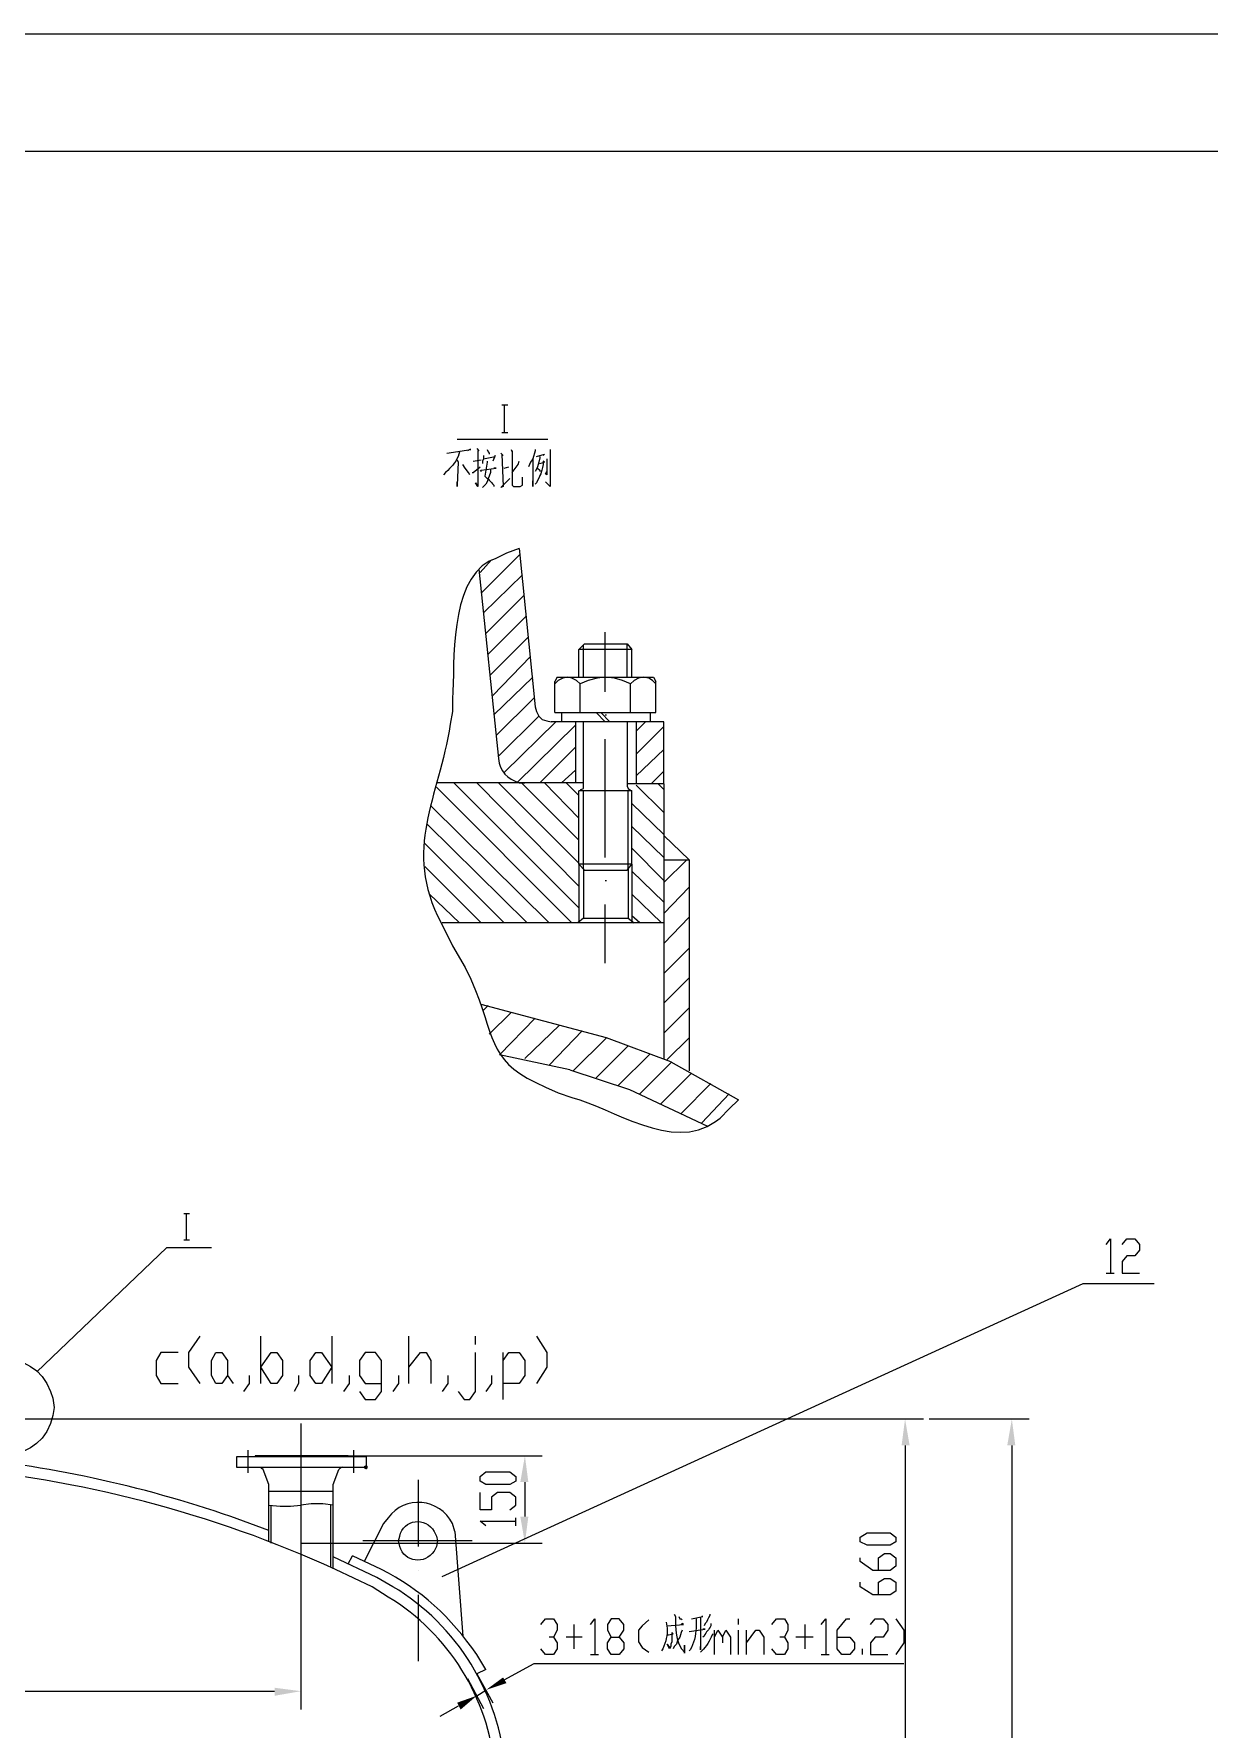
# Model space of a CAD drawing. Header units: millimetres. Extents: x 1435 to 2259, y 1083 to 2249.
# Drawn here: x 1711.6 to 1895.7, y 1983.4 to 2249.1 of the extents above; entities that cross this region are included whole.
import ezdxf

# ---------------------------------------------------------------- set-up
doc = ezdxf.new("R2010")
doc.units = ezdxf.units.MM
doc.layers.add('1', color=7, linetype='Continuous')

msp = doc.modelspace()

# ---------------------------------------------------------------- hatches: boundary and pattern name
h = msp.add_hatch(color=0)
h.dxf.hatch_style = 2
h.paths.add_polyline_path([(1847.55, 2027.84), (1848.81, 2027.84), (1848.09, 2031.98)])
h = msp.add_hatch(color=0)
h.dxf.hatch_style = 2
h.paths.add_polyline_path([(1864.11, 2027.84), (1865.37, 2027.84), (1864.83, 2031.98)])
h = msp.add_hatch(color=0)
h.dxf.hatch_style = 2
h.paths.add_polyline_path([(1763.67, 2024.06), (1763.31, 2024.24), (1763.31, 2024.6), (1763.67, 2024.78), (1763.85, 2024.6), (1763.85, 2024.24)])
h = msp.add_hatch(color=0)
h.dxf.hatch_style = 2
h.paths.add_polyline_path([(1787.79, 2022.08), (1789.05, 2022.08), (1788.51, 2026.22)])
h = msp.add_hatch(color=0)
h.dxf.hatch_style = 2
h.paths.add_polyline_path([(1787.79, 2016.68), (1789.05, 2016.68), (1788.51, 2012.54)])
h = msp.add_hatch(color=0)
h.dxf.hatch_style = 2
h.paths.add_polyline_path([(1785.09, 1991.48), (1785.63, 1990.58), (1782.39, 1989.5)])
h = msp.add_hatch(color=0)
h.dxf.hatch_style = 2
h.paths.add_polyline_path([(1749.27, 1989.86), (1749.27, 1988.6), (1753.41, 1989.32)])
h = msp.add_hatch(color=0)
h.dxf.hatch_style = 2
h.paths.add_polyline_path([(1777.89, 1987.52), (1778.43, 1986.44), (1780.95, 1988.6)])

# ---------------------------------------------------------------- linework, layer by layer
at = {"layer": '1', "color": 0, "lineweight": 9}
for points in [[(2259.21, 1082.84), (1435.35, 1082.84), (1435.35, 2249.06), (2259.21, 2249.06), (2259.21, 1082.84)], [(1784.91, 2190.92), (1785.81, 2190.92)], [(1785.27, 2190.92), (1785.27, 2186.6)], [(1784.91, 2186.6), (1785.81, 2186.6)], [(1776.27, 2183.36), (1780.05, 2183.9), (1779.87, 2183.9), (1779.51, 2183.72)], [(1777.89, 2185.52), (1792.11, 2185.52)], [(1780.95, 2184.08), (1781.31, 2183.72), (1781.13, 2183.72), (1781.13, 2178.5), (1781.13, 2178.14), (1781.13, 2178.14), (1780.77, 2178.68), (1781.13, 2178.14)], [(1782.57, 2183.9), (1782.75, 2183.54), (1782.93, 2183.36), (1782.93, 2183.18)], [(1786.35, 2183.9), (1786.53, 2183.54), (1786.53, 2183.72), (1786.53, 2178.5), (1786.53, 2178.32), (1786.71, 2178.14), (1787.07, 2178.14), (1787.79, 2178.14), (1788.15, 2178.32), (1788.15, 2178.32), (1788.15, 2179.58)], [(1790.13, 2183.9), (1790.13, 2183.72), (1789.77, 2182.46), (1789.41, 2181.92), (1789.05, 2181.2)], [(1792.47, 2183.9), (1792.47, 2183.72), (1792.47, 2183.54), (1792.47, 2178.14), (1792.47, 2178.14), (1791.75, 2178.86), (1792.47, 2178.14), (1792.47, 2178.32)], [(1777.89, 2182.28), (1778.07, 2181.92), (1777.89, 2178.32), (1777.89, 2178.14), (1777.89, 2178.5), (1777.89, 2178.86)], [(1779.87, 2179.94), (1779.69, 2180.3), (1779.15, 2181.02), (1778.79, 2181.56)], [(1780.41, 2182.1), (1781.67, 2182.28)], [(1782.03, 2183), (1782.03, 2182.46), (1781.85, 2182.1), (1781.85, 2181.92), (1781.85, 2181.74)], [(1782.03, 2182.46), (1783.83, 2182.82), (1783.83, 2183), (1783.47, 2182.1)], [(1784.73, 2183.36), (1785.09, 2183), (1784.91, 2183.18), (1785.09, 2178.14), (1784.73, 2177.96), (1786.17, 2179.4)], [(1786.53, 2180.3), (1787.43, 2181.56), (1787.61, 2182.1)], [(1789.77, 2182.46), (1789.77, 2178.14), (1789.77, 2178.5), (1789.77, 2178.5), (1789.77, 2179.04)], [(1790.85, 2182.82), (1790.85, 2182.64), (1790.67, 2181.92), (1790.49, 2181.2), (1790.31, 2180.84), (1790.13, 2180.48)], [(1790.31, 2182.82), (1790.31, 2182.82), (1791.57, 2183.18), (1791.57, 2183.18), (1791.39, 2183)], [(1791.93, 2182.46), (1791.93, 2182.46), (1791.93, 2182.28), (1791.93, 2179.94), (1791.75, 2180.12), (1791.93, 2180.48)], [(1780.23, 2180.3), (1780.41, 2180.3), (1781.49, 2181.2)], [(1781.49, 2180.66), (1781.67, 2180.48), (1781.67, 2180.66), (1784.01, 2181.02), (1783.83, 2181.02), (1783.65, 2181.02)], [(1783.11, 2180.84), (1783.11, 2180.3), (1782.93, 2179.76), (1782.75, 2179.4), (1782.57, 2178.86), (1782.39, 2178.5), (1781.85, 2177.96)], [(1785.27, 2181.02), (1785.99, 2181.2)], [(1790.49, 2181.02), (1790.85, 2180.66), (1790.85, 2180.48)], [(1783.29, 2166.62), (1781.49, 2164.64)], [(1787.79, 2167.52), (1781.67, 2161.4)], [(1788.15, 2164.28), (1782.03, 2158.34)], [(1788.33, 2161.04), (1782.39, 2155.1)], [(1788.69, 2157.8), (1782.75, 2151.86)], [(1801.11, 2145.92), (1801.11, 2155.28)], [(1789.05, 2154.56), (1783.11, 2148.62)], [(1797.69, 2148.26), (1797.69, 2153.3)], [(1804.53, 2148.26), (1804.53, 2153.3)], [(1789.41, 2151.5), (1783.47, 2145.38)], [(1789.77, 2148.26), (1783.65, 2142.32)], [(1789.95, 2145.02), (1784.01, 2139.08)], [(1790.67, 2142.14), (1784.37, 2135.84)], [(1801.11, 2142.32), (1801.29, 2142.32)], [(1793.37, 2141.24), (1785.27, 2133.32)], [(1787.25, 2131.7), (1796.43, 2140.7)], [(1805.97, 2139.8), (1807.41, 2141.24)], [(1805.97, 2136.2), (1810.29, 2140.52)], [(1790.85, 2131.7), (1796.43, 2137.28)], [(1801.11, 2120), (1801.11, 2138.54)], [(1805.97, 2132.78), (1810.29, 2136.92)], [(1794.27, 2131.7), (1796.43, 2133.68)], [(1808.31, 2131.52), (1810.29, 2133.5)], [(1795.89, 2109.74), (1774.65, 2130.98)], [(1777.35, 2131.7), (1796.97, 2112.08)], [(1780.95, 2131.7), (1796.97, 2115.5)], [(1784.37, 2131.7), (1796.97, 2119.1)], [(1787.97, 2131.7), (1796.97, 2122.7)], [(1791.57, 2131.7), (1796.97, 2126.12)], [(1794.99, 2131.7), (1796.97, 2129.72)], [(1810.29, 2127.02), (1805.97, 2131.34)], [(1810.29, 2130.62), (1809.39, 2131.52)], [(1792.29, 2109.74), (1773.75, 2128.1)], [(1797.69, 2118.2), (1797.69, 2130.44)], [(1804.71, 2118.2), (1804.71, 2130.44)], [(1810.29, 2123.6), (1805.25, 2128.46)], [(1788.87, 2109.74), (1773.21, 2125.22)], [(1810.29, 2120), (1805.25, 2124.86)], [(1785.27, 2109.74), (1772.85, 2122.16)], [(1810.29, 2116.4), (1805.25, 2121.44)], [(1781.67, 2109.74), (1772.85, 2118.56)], [(1796.97, 2118.92), (1796.97, 2109.92)], [(1805.25, 2118.92), (1805.25, 2109.92)], [(1810.29, 2112.98), (1805.25, 2117.84)], [(1810.29, 2116.04), (1813.89, 2119.64)], [(1801.11, 2116.4), (1801.29, 2116.4)], [(1810.29, 2111.18), (1814.25, 2115.32)], [(1778.25, 2109.74), (1773.57, 2114.24)], [(1801.11, 2103.44), (1801.11, 2112.62)], [(1809.93, 2109.74), (1805.25, 2114.24)], [(1806.51, 2109.74), (1805.25, 2110.82)], [(1810.29, 2106.5), (1814.25, 2110.64)], [(1810.29, 2101.82), (1814.25, 2105.78)], [(1810.29, 2097.14), (1814.25, 2101.1)], [(1782.75, 2096.78), (1782.03, 2096.06)], [(1810.29, 2092.46), (1814.25, 2096.42)], [(1786.35, 2095.7), (1782.93, 2092.28)], [(1784.55, 2089.04), (1790.13, 2094.8)], [(1788.51, 2088.5), (1793.91, 2093.72)], [(1797.51, 2092.82), (1792.29, 2087.42)], [(1801.29, 2091.74), (1796.07, 2086.52)], [(1810.83, 2088.32), (1814.25, 2091.74)], [(1799.67, 2085.44), (1804.71, 2090.48)], [(1803.09, 2084.18), (1808.13, 2089.22)], [(1806.51, 2082.92), (1811.55, 2087.96)], [(1809.75, 2081.3), (1814.61, 2086.16)], [(1812.99, 2079.86), (1817.67, 2084.54)], [(1816.23, 2078.42), (1820.55, 2082.92)], [(1735.05, 2064.2), (1735.95, 2064.2)], [(1735.41, 2064.2), (1735.41, 2060.06)], [(1735.05, 2060.06), (1735.95, 2060.06)], [(1879.59, 2059.34), (1880.31, 2060.24), (1880.31, 2054.84)], [(1882.11, 2059.34), (1882.83, 2060.24), (1884.09, 2060.24), (1884.81, 2059.34), (1884.81, 2058.44), (1884.09, 2057.54), (1882.83, 2057.54), (1882.11, 2056.64), (1882.11, 2054.84), (1884.81, 2054.84)], [(1739.37, 2058.8), (1732.35, 2058.8), (1712.01, 2039.36)], [(1879.59, 2054.84), (1880.85, 2054.84)], [(1775.55, 2007.32), (1875.99, 2053.22), (1887.15, 2053.22)], [(1737.57, 2044.94), (1735.77, 2042.42), (1735.77, 2040.08), (1737.57, 2037.56)], [(1747.11, 2037.56), (1747.11, 2044.94)], [(1758.27, 2044.94), (1758.27, 2037.56)], [(1770.33, 2037.56), (1770.33, 2044.94)], [(1780.77, 2043.68), (1780.77, 2044.94)], [(1790.31, 2044.94), (1791.93, 2042.42), (1791.93, 2040.08), (1790.31, 2037.56)], [(1734.15, 2042.42), (1731.45, 2042.42), (1730.73, 2041.16), (1730.73, 2038.82), (1731.45, 2037.56), (1734.15, 2037.56)], [(1740.99, 2037.56), (1740.09, 2037.56), (1739.37, 2038.82), (1739.37, 2041.16), (1740.09, 2042.42), (1740.99, 2042.42), (1741.89, 2041.16), (1741.89, 2038.82), (1740.99, 2037.56)], [(1747.11, 2040.08), (1748.73, 2042.42), (1749.63, 2042.42), (1750.53, 2041.16), (1750.53, 2038.82), (1749.63, 2037.56), (1748.73, 2037.56), (1747.11, 2040.08)], [(1758.27, 2040.08), (1756.65, 2037.56), (1755.75, 2037.56), (1754.85, 2038.82), (1754.85, 2041.16), (1755.75, 2042.42), (1756.65, 2042.42), (1758.27, 2040.08)], [(1762.59, 2036.3), (1763.49, 2035.04), (1765.11, 2035.04), (1766.01, 2036.3), (1766.01, 2041.16), (1765.11, 2042.42), (1763.49, 2042.42), (1762.59, 2041.16), (1762.59, 2038.82), (1763.49, 2037.56), (1766.01, 2037.56)], [(1770.33, 2040.08), (1772.13, 2042.42), (1773.03, 2042.42), (1773.75, 2041.16), (1773.75, 2037.56)], [(1778.07, 2036.3), (1778.97, 2035.04), (1779.87, 2035.04), (1780.77, 2036.3), (1780.77, 2042.42)], [(1785.09, 2035.04), (1785.09, 2042.42)], [(1785.09, 2041.16), (1785.99, 2042.42), (1787.61, 2042.42), (1788.51, 2041.16), (1788.51, 2038.82), (1787.61, 2037.56), (1785.09, 2037.56)], [(1741.89, 2038.82), (1742.79, 2037.56)], [(1745.31, 2038.82), (1745.31, 2037.56), (1744.41, 2036.3)], [(1753.05, 2038.82), (1753.05, 2037.56), (1752.33, 2036.3)], [(1760.97, 2038.82), (1760.97, 2037.56), (1760.07, 2036.3)], [(1768.71, 2038.82), (1768.71, 2037.56), (1767.81, 2036.3)], [(1776.45, 2038.82), (1776.45, 2037.56), (1775.55, 2036.3)], [(1783.29, 2038.82), (1783.29, 2037.56), (1782.39, 2036.3)], [(1710.03, 2031.98), (1850.97, 2031.98)], [(1753.41, 2031.26), (1753.41, 2005.34)], [(1851.87, 2031.98), (1867.53, 2031.98)], [(1848.09, 2027.84), (1848.09, 1974.56)], [(1864.83, 2027.84), (1864.83, 1695.74)], [(1745.13, 2023.52), (1745.13, 2027.12)], [(1760.79, 2026.22), (1791.21, 2026.22)], [(1761.69, 2023.52), (1761.69, 2027.12)], [(1771.77, 2022.44), (1771.77, 2012)], [(1787.07, 2022.26), (1786.17, 2021.72), (1782.39, 2021.72), (1781.49, 2022.26), (1781.49, 2022.98), (1782.39, 2023.7), (1786.17, 2023.7), (1787.07, 2022.98), (1787.07, 2022.26)], [(1788.51, 2022.08), (1788.51, 2016.68)], [(1786.17, 2017.76), (1787.07, 2018.48), (1787.07, 2019.74), (1786.17, 2020.46), (1784.19, 2020.46), (1783.29, 2019.74), (1783.29, 2017.76), (1781.49, 2017.76), (1781.49, 2020.46)], [(1748.37, 2018.48), (1750.17, 2018.3), (1751.79, 2018.3), (1753.41, 2018.48)], [(1758.45, 2018.48), (1756.83, 2018.66), (1755.03, 2018.66), (1753.41, 2018.48)], [(1782.39, 2015.24), (1781.49, 2015.96), (1787.07, 2015.96)], [(1787.07, 2015.24), (1787.07, 2016.5)], [(1846.65, 2012.72), (1845.75, 2012.18), (1842.15, 2012.18), (1841.07, 2012.72), (1841.07, 2013.44), (1842.15, 2014.16), (1845.75, 2014.16), (1846.65, 2013.44), (1846.65, 2012.72)], [(1753.41, 2012.54), (1791.21, 2012.54)], [(1780.23, 2012.9), (1763.13, 2012.9)], [(1843.95, 2008.22), (1843.95, 2010.2), (1844.85, 2010.92), (1845.75, 2010.92), (1846.65, 2010.2), (1846.65, 2008.94), (1845.75, 2008.22), (1843.05, 2008.22), (1841.07, 2009.66), (1841.07, 2010.2)], [(1771.77, 2008.22), (1771.77, 2008.22)], [(1843.95, 2004.44), (1843.95, 2006.42), (1844.85, 2006.96), (1845.75, 2006.96), (1846.65, 2006.42), (1846.65, 2004.98), (1845.75, 2004.44), (1843.05, 2004.44), (1841.07, 2005.7), (1841.07, 2006.42)], [(1753.41, 2005.34), (1753.41, 1986.44)], [(1771.77, 2004.44), (1771.77, 1994)], [(1791.03, 1999.76), (1791.75, 2000.66), (1793.01, 2000.66), (1793.55, 1999.76), (1793.55, 1998.86), (1793.01, 1997.78), (1792.29, 1997.78)], [(1798.77, 1999.76), (1799.49, 2000.66), (1799.49, 1995.08)], [(1802.01, 1995.08), (1801.47, 1995.98), (1801.47, 1996.88), (1802.01, 1997.78), (1803.27, 1997.78), (1803.99, 1998.86), (1803.99, 1999.76), (1803.27, 2000.66), (1802.01, 2000.66), (1801.47, 1999.76), (1801.47, 1998.86), (1802.01, 1997.78)], [(1812.63, 2001.02), (1812.81, 2000.66), (1812.99, 2000.66), (1812.99, 2000.66), (1813.17, 2000.48)], [(1814.61, 2000.66), (1816.41, 2001.02), (1816.41, 2001.02), (1816.23, 2001.02)], [(1816.05, 2000.84), (1816.05, 1995.8), (1816.05, 1995.98), (1816.05, 1996.34)], [(1817.49, 2001.38), (1817.49, 2001.2), (1817.31, 2000.84), (1817.13, 2000.48), (1816.95, 2000.12), (1816.77, 1999.94), (1816.59, 1999.58)], [(1821.99, 1999.76), (1821.99, 2000.66)], [(1827.21, 1999.76), (1827.93, 2000.66), (1829.19, 2000.66), (1829.73, 1999.76), (1829.73, 1998.86), (1829.19, 1997.78), (1828.47, 1997.78)], [(1834.95, 1999.76), (1835.67, 2000.66), (1835.67, 1995.08)], [(1837.47, 1997.78), (1839.45, 1997.78), (1840.17, 1996.88), (1840.17, 1995.98), (1839.45, 1995.08), (1838.19, 1995.08), (1837.47, 1995.98), (1837.47, 1998.86), (1838.91, 2000.66), (1839.45, 2000.66)], [(1842.69, 1999.76), (1843.41, 2000.66), (1844.67, 2000.66), (1845.39, 1999.76), (1845.39, 1998.86), (1844.67, 1997.78), (1843.41, 1997.78), (1842.69, 1996.88), (1842.69, 1995.08), (1845.39, 1995.08)], [(1846.65, 2000.66), (1847.91, 1998.86), (1847.91, 1996.88), (1846.65, 1995.08)], [(1796.25, 1995.98), (1796.25, 1999.76)], [(1807.95, 2000.48), (1806.87, 1999.58), (1806.33, 1998.86), (1806.33, 1997.06), (1806.87, 1996.16), (1807.95, 1995.44)], [(1810.83, 1999.58), (1813.35, 1999.76), (1813.17, 1999.94), (1812.99, 1999.76), (1813.17, 1999.94)], [(1810.83, 1998.14), (1811.01, 1998.14), (1811.73, 1998.32), (1811.55, 1998.5), (1811.55, 1998.32), (1811.55, 1997.06), (1811.37, 1996.7), (1811.37, 1996.34), (1811.19, 1995.98), (1810.83, 1996.7), (1811.19, 1996.16)], [(1813.17, 1998.86), (1812.99, 1998.5), (1812.81, 1997.78), (1812.45, 1997.24), (1812.27, 1996.7), (1811.91, 1996.34), (1811.73, 1995.98)], [(1814.25, 1998.68), (1816.77, 1999.04), (1816.59, 1999.04), (1816.41, 1999.04)], [(1818.21, 1995.08), (1818.21, 1998.86)], [(1818.21, 1997.78), (1818.75, 1998.86), (1819.47, 1997.78), (1819.47, 1996.88)], [(1819.47, 1997.78), (1820.01, 1998.86), (1820.73, 1997.78), (1820.73, 1995.08)], [(1821.99, 1995.08), (1821.99, 1998.86)], [(1823.25, 1995.08), (1823.25, 1998.86)], [(1823.25, 1996.88), (1824.69, 1998.86), (1825.23, 1998.86), (1825.95, 1997.78), (1825.95, 1995.08)], [(1832.43, 1995.98), (1832.43, 1999.76)], [(1793.01, 1997.78), (1793.55, 1996.88), (1793.55, 1995.98), (1793.01, 1995.08), (1791.75, 1995.08), (1791.03, 1995.98)], [(1797.51, 1997.78), (1794.99, 1997.78)], [(1803.27, 1997.78), (1803.99, 1996.88), (1803.99, 1995.98), (1803.27, 1995.08), (1802.01, 1995.08)], [(1829.19, 1997.78), (1829.73, 1996.88), (1829.73, 1995.98), (1829.19, 1995.08), (1827.93, 1995.08), (1827.21, 1995.98)], [(1833.69, 1997.78), (1830.99, 1997.78)], [(1841.43, 1995.08), (1841.43, 1995.98)], [(1785.27, 1991.12), (1789.95, 1993.64), (1847.91, 1993.64)], [(1798.77, 1995.08), (1800.03, 1995.08)], [(1834.95, 1995.08), (1836.21, 1995.08)], [(1779.51, 1991.3), (1782.03, 1986.62)], [(1780.95, 1992.02), (1783.47, 1987.52)], [(1615.17, 1989.32), (1749.27, 1989.32)], [(1780.95, 1988.6), (1782.39, 1989.5)], [(1778.07, 1986.98), (1775.19, 1985.36)]]:
    msp.add_lwpolyline(points, dxfattribs=at)
at = {"layer": '1', "color": 0, "lineweight": 25}
for points in [[(2240.67, 1101.2), (1481.43, 1101.2), (1481.43, 2230.7), (2240.67, 2230.7), (2240.67, 1101.2)], [(1787.61, 2168.42), (1790.13, 2143.58), (1790.31, 2142.86), (1790.67, 2142.14), (1791.21, 2141.6), (1791.93, 2141.42), (1792.65, 2141.24)], [(1796.97, 2152.58), (1797.87, 2153.48), (1804.53, 2153.48), (1805.25, 2152.58), (1796.97, 2152.58)], [(1796.97, 2148.26), (1796.97, 2152.58)], [(1805.25, 2148.26), (1805.25, 2152.58)], [(1793.55, 2148.26), (1793.19, 2147.54)], [(1797.15, 2147.18), (1796.61, 2147.72), (1795.89, 2148.08), (1795.17, 2148.26), (1794.45, 2148.08), (1793.73, 2147.72), (1793.19, 2147.18)], [(1793.19, 2142.68), (1793.19, 2147.54)], [(1793.55, 2148.26), (1808.67, 2148.26)], [(1805.07, 2147.18), (1803.81, 2147.72), (1802.55, 2148.08), (1801.11, 2148.26), (1799.85, 2148.08), (1798.41, 2147.72), (1797.15, 2147.18)], [(1797.15, 2142.68), (1797.15, 2147.18)], [(1809.03, 2147.18), (1808.49, 2147.72), (1807.95, 2148.08), (1807.05, 2148.26), (1806.33, 2148.08), (1805.61, 2147.72), (1805.07, 2147.18)], [(1805.07, 2142.68), (1805.07, 2147.18)], [(1808.67, 2148.26), (1809.03, 2147.54)], [(1809.03, 2142.68), (1809.03, 2147.54)], [(1793.19, 2142.68), (1809.03, 2142.68)], [(1794.27, 2142.68), (1794.27, 2141.24)], [(1801.11, 2141.24), (1799.67, 2142.68)], [(1800.39, 2142.68), (1801.83, 2141.24)], [(1808.13, 2142.68), (1808.13, 2141.24)], [(1810.29, 2141.24), (1792.65, 2141.24)], [(1796.43, 2141.24), (1796.43, 2131.7)], [(1797.69, 2131.16), (1797.69, 2141.24)], [(1804.53, 2141.24), (1804.53, 2131.16), (1804.71, 2130.8), (1804.89, 2130.62), (1805.25, 2130.44)], [(1805.97, 2141.24), (1805.97, 2131.52)], [(1810.29, 2131.52), (1810.29, 2141.24)], [(1797.69, 2131.7), (1774.83, 2131.7)], [(1797.15, 2130.44), (1797.33, 2130.62), (1797.69, 2130.8), (1797.69, 2131.16)], [(1810.29, 2131.52), (1804.53, 2131.52)], [(1810.29, 2131.52), (1810.29, 2088.5)], [(1805.25, 2130.44), (1796.97, 2130.44)], [(1796.97, 2118.92), (1796.97, 2130.44)], [(1805.25, 2118.92), (1805.25, 2130.44)], [(1814.25, 2119.64), (1810.29, 2123.42)], [(1797.69, 2118.2), (1797.69, 2110.46), (1796.79, 2109.74)], [(1796.97, 2118.92), (1797.87, 2118.02), (1804.53, 2118.02), (1805.25, 2118.92), (1796.97, 2118.92)], [(1804.71, 2118.2), (1804.71, 2110.46), (1805.61, 2109.74)], [(1810.29, 2119.64), (1814.25, 2119.64), (1814.25, 2086.52)], [(1810.29, 2109.74), (1775.55, 2109.74)], [(1797.69, 2110.46), (1804.71, 2110.46)], [(1801.29, 2091.74), (1781.67, 2096.96)], [(1811.37, 2087.96), (1801.29, 2091.74)], [(1795.53, 2086.7), (1784.55, 2089.04)], [(1795.53, 2086.7), (1804.89, 2083.64)], [(1811.37, 2087.96), (1821.99, 2082.02)], [(1804.89, 2083.64), (1817.13, 2077.88)], [(1743.33, 2024.42), (1763.67, 2024.42), (1763.67, 2026.04), (1743.33, 2026.04), (1743.33, 2024.42)], [(1760.79, 2026.04), (1760.79, 2026.22), (1746.21, 2026.22), (1746.21, 2026.04)], [(1748.37, 2020.64), (1748.37, 2021.72), (1747.47, 2024.06), (1747.29, 2024.24), (1747.11, 2024.42)], [(1758.45, 2020.64), (1758.45, 2021.72), (1759.35, 2024.06)], [(1759.89, 2024.42), (1759.53, 2024.24), (1759.35, 2024.06)], [(1748.37, 2012.72), (1748.37, 2020.64)], [(1758.45, 2020.64), (1748.37, 2020.64)], [(1758.45, 2008.58), (1758.45, 2020.64)], [(1748.73, 2012.54), (1748.73, 2018.48)], [(1758.09, 2008.76), (1758.09, 2018.48)], [(1766.37, 2015.6), (1763.31, 2009.66)], [(1777.53, 2014.34), (1778.79, 1997.96)], [(1765.29, 2007.14), (1758.45, 2010.38)], [(1760.79, 2009.3), (1761.51, 2010.56)], [(1782.39, 1992.74), (1780.95, 1992.02)]]:
    msp.add_lwpolyline(points, dxfattribs=at)
at = {"layer": '1', "color": 0, "lineweight": 9}
for points, knots in [([(1778.25, 2183.54), (1778.25, 2183.54), (1778.07, 2182.82), (1778.07, 2182.82), (1777.53, 2181.74), (1776.99, 2181.2), (1776.09, 2180.3), (1776.09, 2180.3), (1775.73, 2179.94), (1775.73, 2179.94)], [0, 0, 0, 0, 1, 1, 1, 2, 2, 2, 3, 3, 3, 3]), ([(1782.57, 2182.1), (1782.57, 2182.1), (1782.57, 2181.92), (1782.57, 2181.92), (1782.57, 2181.92), (1782.21, 2179.76), (1782.21, 2179.76), (1782.21, 2179.76), (1782.39, 2179.58), (1782.39, 2179.58), (1783.11, 2179.04), (1782.93, 2179.04), (1783.65, 2178.32), (1783.65, 2178.32), (1783.65, 2178.14), (1783.65, 2178.14)], [0, 0, 0, 0, 1, 1, 1, 2, 2, 2, 3, 3, 3, 4, 4, 4, 5, 5, 5, 5]), ([(1790.85, 2181.74), (1790.85, 2181.74), (1791.57, 2181.92), (1791.57, 2181.92), (1791.57, 2181.92), (1791.39, 2182.1), (1791.39, 2182.1), (1791.39, 2182.1), (1791.39, 2181.56), (1791.39, 2181.56), (1791.03, 2180.12), (1791.03, 2180.12), (1790.31, 2178.68), (1790.31, 2178.68), (1790.13, 2178.5), (1790.13, 2178.5)], [0, 0, 0, 0, 1, 1, 1, 2, 2, 2, 3, 3, 3, 4, 4, 4, 5, 5, 5, 5]), ([(1787.61, 2168.42), (1787.61, 2168.42), (1785.63, 2167.7), (1785.63, 2167.7), (1785.63, 2167.7), (1783.83, 2166.8), (1783.83, 2166.8), (1783.83, 2166.8), (1782.93, 2166.44), (1782.93, 2166.44), (1776.63, 2162.84), (1777.53, 2150.78), (1777.17, 2144.84), (1777.17, 2144.84), (1777.17, 2142.86), (1777.17, 2142.86), (1777.17, 2142.86), (1776.81, 2140.88), (1776.81, 2140.88), (1775.01, 2129.18), (1769.25, 2121.44), (1775.37, 2109.74), (1775.37, 2109.74), (1777.17, 2106.14), (1777.17, 2106.14), (1777.17, 2106.14), (1779.15, 2102.72), (1779.15, 2102.72), (1779.15, 2102.72), (1780.05, 2100.92), (1780.05, 2100.92), (1780.05, 2100.92), (1780.77, 2099.12), (1780.77, 2099.12), (1784.01, 2091.02), (1782.93, 2087.78), (1791.75, 2084), (1791.75, 2084), (1793.73, 2083.1), (1793.73, 2083.1), (1793.73, 2083.1), (1795.89, 2082.38), (1795.89, 2082.38), (1802.19, 2080.76), (1811.55, 2073.74), (1818.39, 2078.6), (1818.39, 2078.6), (1819.11, 2079.14), (1819.11, 2079.14), (1819.11, 2079.14), (1820.55, 2080.58), (1820.55, 2080.58), (1820.55, 2080.58), (1821.99, 2082.02), (1821.99, 2082.02)], [0, 0, 0, 0, 1, 1, 1, 2, 2, 2, 3, 3, 3, 4, 4, 4, 5, 5, 5, 6, 6, 6, 7, 7, 7, 8, 8, 8, 9, 9, 9, 10, 10, 10, 11, 11, 11, 12, 12, 12, 13, 13, 13, 14, 14, 14, 15, 15, 15, 16, 16, 16, 17, 17, 17, 18, 18, 18, 18]), ([(1714.71, 2033.78), (1714.71, 2033.78), (1714.53, 2035.22), (1714.53, 2035.22), (1714.53, 2035.22), (1714.17, 2036.3), (1714.17, 2036.3), (1711.47, 2043.5), (1701.57, 2042.78), (1699.95, 2035.22), (1699.95, 2035.22), (1699.77, 2033.78), (1699.77, 2033.78), (1699.77, 2033.78), (1699.95, 2032.52), (1699.95, 2032.52), (1701.39, 2025.14), (1711.47, 2024.24), (1714.17, 2031.26), (1714.17, 2031.26), (1714.53, 2032.52), (1714.53, 2032.52), (1714.53, 2032.52), (1714.71, 2033.78), (1714.71, 2033.78)], [0, 0, 0, 0, 1, 1, 1, 2, 2, 2, 3, 3, 3, 4, 4, 4, 5, 5, 5, 6, 6, 6, 7, 7, 7, 8, 8, 8, 8]), ([(1811.91, 2001.38), (1811.91, 2001.38), (1812.09, 2001.02), (1812.09, 2001.02), (1812.09, 1999.4), (1812.09, 1996.7), (1813.53, 1995.44), (1813.53, 1995.44), (1813.53, 1995.26), (1813.53, 1995.26), (1813.53, 1995.26), (1813.53, 1996.52), (1813.53, 1996.52), (1813.53, 1996.52), (1813.53, 1995.44), (1813.53, 1995.44)], [0, 0, 0, 0, 1, 1, 1, 2, 2, 2, 3, 3, 3, 4, 4, 4, 5, 5, 5, 5]), ([(1815.33, 2000.66), (1815.33, 2000.66), (1815.33, 1999.22), (1815.33, 1999.22), (1815.33, 1998.14), (1814.97, 1996.7), (1814.43, 1995.8), (1814.43, 1995.8), (1814.25, 1995.62), (1814.25, 1995.62)], [0, 0, 0, 0, 1, 1, 1, 2, 2, 2, 3, 3, 3, 3]), ([(1810.65, 2000.12), (1810.65, 2000.12), (1810.83, 1999.22), (1810.83, 1999.22), (1810.83, 1998.14), (1810.65, 1997.06), (1810.11, 1995.98), (1810.11, 1995.98), (1809.93, 1995.62), (1809.93, 1995.62)], [0, 0, 0, 0, 1, 1, 1, 2, 2, 2, 3, 3, 3, 3]), ([(1818.03, 1998.32), (1818.03, 1998.32), (1817.85, 1998.14), (1817.85, 1998.14), (1817.49, 1997.24), (1816.95, 1996.34), (1816.23, 1995.62), (1816.23, 1995.62), (1816.05, 1995.44), (1816.05, 1995.44)], [0, 0, 0, 0, 1, 1, 1, 2, 2, 2, 3, 3, 3, 3]), ([(1817.67, 1999.94), (1817.67, 1999.94), (1817.67, 1999.58), (1817.67, 1999.58), (1817.31, 1998.86), (1816.95, 1998.68), (1816.59, 1997.96), (1816.59, 1997.96), (1816.41, 1997.78), (1816.41, 1997.78)], [0, 0, 0, 0, 1, 1, 1, 2, 2, 2, 3, 3, 3, 3])]:
    msp.add_open_spline(points, degree=3, knots=knots, dxfattribs=at)
at = {"layer": '1', "color": 0, "lineweight": 25}
for points, knots in [([(1781.31, 2165.18), (1781.31, 2165.18), (1784.37, 2135.48), (1784.37, 2135.48), (1784.55, 2133.5), (1785.81, 2132.24), (1787.61, 2131.7), (1787.61, 2131.7), (1788.51, 2131.7), (1788.51, 2131.7)], [0, 0, 0, 0, 1, 1, 1, 2, 2, 2, 3, 3, 3, 3]), ([(1764.57, 2005.7), (1764.57, 2005.7), (1758.81, 2008.4), (1758.81, 2008.4), (1739.55, 2017.22), (1718.67, 2022.62), (1697.61, 2024.42), (1697.61, 2024.42), (1691.31, 2024.78), (1691.31, 2024.78)], [0, 0, 0, 0, 1, 1, 1, 2, 2, 2, 3, 3, 3, 3]), ([(1748.37, 2014.52), (1748.37, 2014.52), (1742.43, 2016.68), (1742.43, 2016.68), (1728.39, 2021.54), (1713.45, 2024.78), (1698.69, 2026.04), (1698.69, 2026.04), (1692.39, 2026.4), (1692.39, 2026.4)], [0, 0, 0, 0, 1, 1, 1, 2, 2, 2, 3, 3, 3, 3]), ([(1777.53, 2014.34), (1777.53, 2014.34), (1777.17, 2015.6), (1777.17, 2015.6), (1775.19, 2019.56), (1769.61, 2020.1), (1767.09, 2016.5), (1767.09, 2016.5), (1766.37, 2015.6), (1766.37, 2015.6)], [0, 0, 0, 0, 1, 1, 1, 2, 2, 2, 3, 3, 3, 3]), ([(1774.83, 2012.9), (1774.83, 2012.9), (1774.65, 2013.62), (1774.65, 2013.62), (1774.65, 2013.62), (1774.29, 2014.34), (1774.29, 2014.34), (1773.03, 2016.68), (1769.43, 2016.32), (1768.89, 2013.62), (1768.89, 2013.62), (1768.71, 2012.9), (1768.71, 2012.9), (1768.71, 2012.9), (1768.89, 2012), (1768.89, 2012), (1769.61, 2009.48), (1772.85, 2009.12), (1774.29, 2011.28), (1774.29, 2011.28), (1774.65, 2012), (1774.65, 2012), (1774.65, 2012), (1774.83, 2012.9), (1774.83, 2012.9)], [0, 0, 0, 0, 1, 1, 1, 2, 2, 2, 3, 3, 3, 4, 4, 4, 5, 5, 5, 6, 6, 6, 7, 7, 7, 8, 8, 8, 8]), ([(1782.39, 1992.74), (1782.39, 1992.74), (1780.95, 1995.08), (1780.95, 1995.08), (1776.99, 2000.84), (1772.13, 2005.34), (1766.01, 2008.4), (1766.01, 2008.4), (1761.51, 2010.56), (1761.51, 2010.56)], [0, 0, 0, 0, 1, 1, 1, 2, 2, 2, 3, 3, 3, 3]), ([(1785.63, 1974.2), (1785.63, 1974.2), (1785.45, 1977.08), (1785.45, 1977.08), (1784.55, 1988.78), (1777.89, 1999.76), (1767.81, 2005.7), (1767.81, 2005.7), (1765.29, 2007.14), (1765.29, 2007.14)], [0, 0, 0, 0, 1, 1, 1, 2, 2, 2, 3, 3, 3, 3]), ([(1784.01, 1974.2), (1784.01, 1974.2), (1783.83, 1977.26), (1783.83, 1977.26), (1782.75, 1988.24), (1776.63, 1998.32), (1767.09, 2004.08), (1767.09, 2004.08), (1764.57, 2005.7), (1764.57, 2005.7)], [0, 0, 0, 0, 1, 1, 1, 2, 2, 2, 3, 3, 3, 3])]:
    msp.add_open_spline(points, degree=3, knots=knots, dxfattribs=at)

doc.saveas('drawing.dxf')
